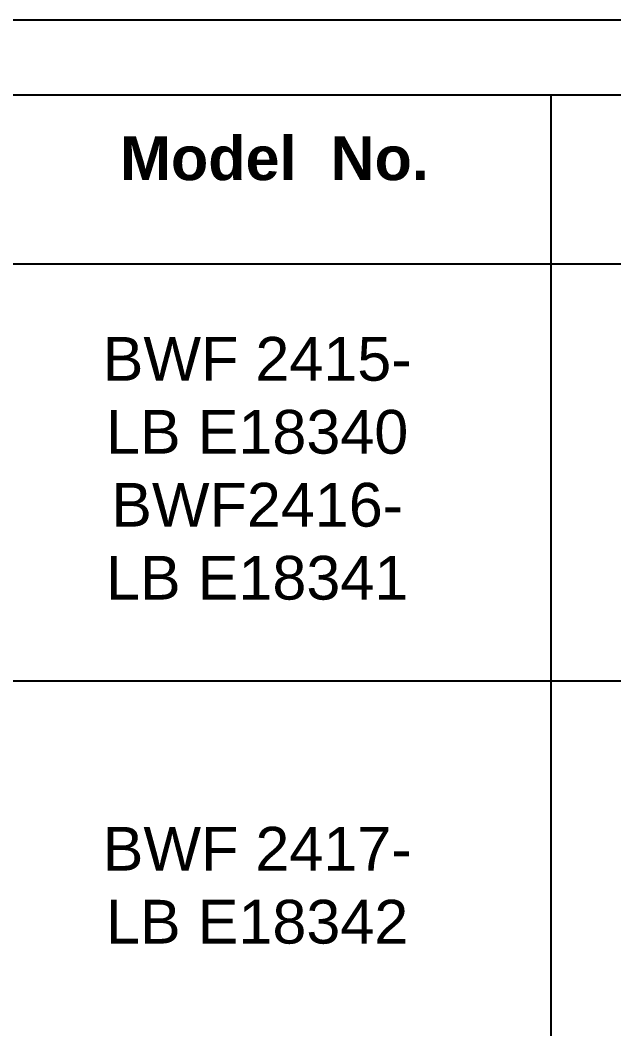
# Model space of a CAD drawing. Header units: inches. Extents: x 3613 to 8393, y -2205 to -794.
# Drawn here: x 4588.4 to 4635.9, y -1309 to -1228.4 of the extents above; entities that cross this region are included whole.
import ezdxf

# ---------------------------------------------------------------- set-up
doc = ezdxf.new("R2010")
doc.units = ezdxf.units.IN
doc.header["$MEASUREMENT"] = 0
doc.styles.get("Standard").update_dxf_attribs({"font": 'arial.ttf'})

msp = doc.modelspace()

# ---------------------------------------------------------------- linework, layer by layer
for p, q in [((4956.848, -1234.354), (4547.592, -1234.354)), ((4630.868, -1234.354), (4630.868, -1490.315)), ((4560.41, -1247.848), (4956.848, -1247.848)), ((4560.41, -1281.189), (4956.848, -1281.189))]:
    msp.add_line(p, q)
msp.add_lwpolyline([(4960.886, -1525.354), (4960.886, -1228.354), (4540.886, -1228.354), (4540.886, -1525.354)], close=True)

# ---------------------------------------------------------------- texts
at = {"char_height": 3.5, "attachment_point": 5}
for s, insert, width in [('{\\fArial|b1|i0|c0|p34;Model  No.}', (4608.757, -1239.422), 34.34827), ('BWF 2415-\\PLB E18340\\PBWF2416-\\PLB E18341', (4607.371, -1264.213), 53.18236), ('BWF 2417-\\PLB E18342', (4607.371, -1297.555), 53.18236)]:
    msp.add_mtext(s, dxfattribs=dict(at, insert=insert, width=width))

doc.saveas('drawing.dxf')
